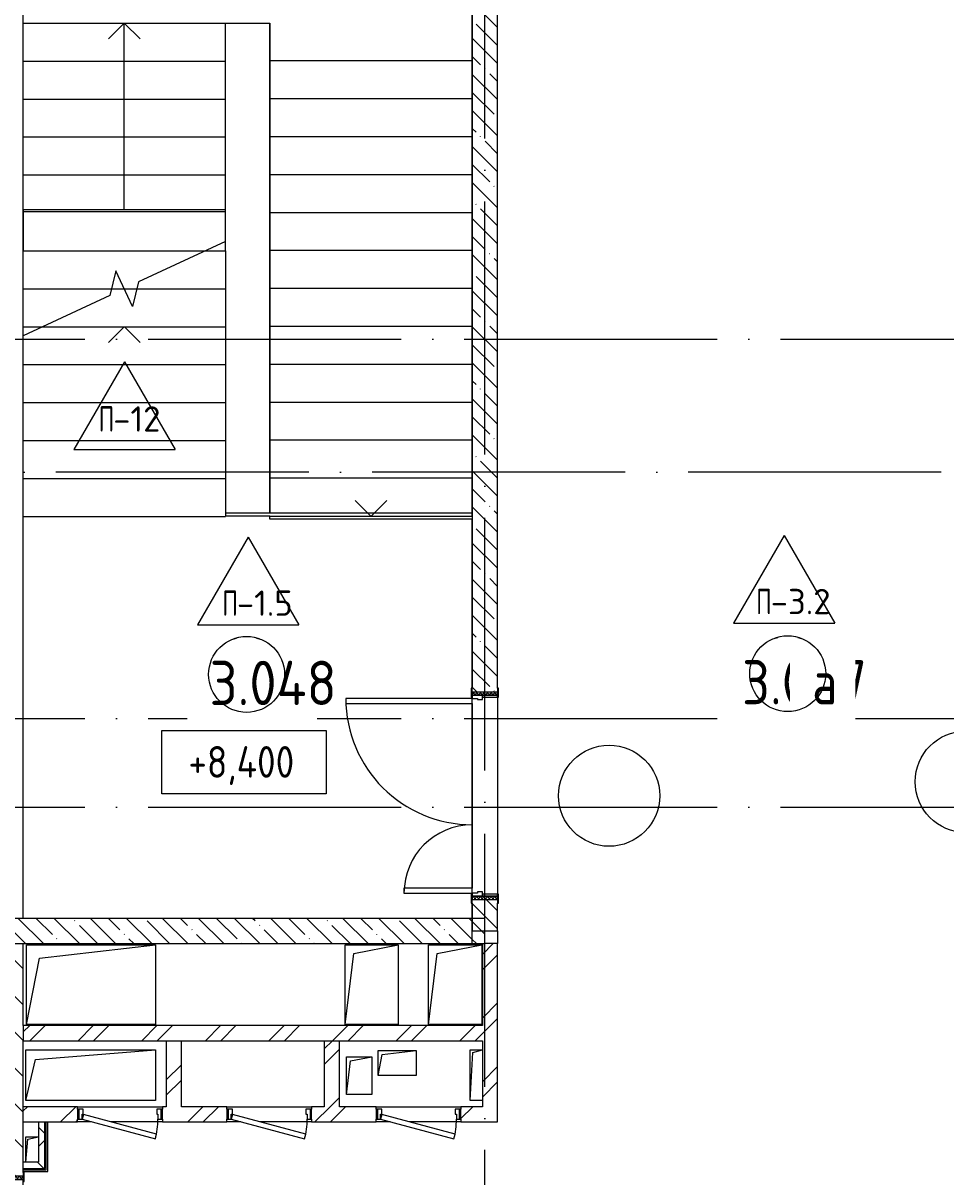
# Model space of a CAD drawing. Header units: millimetres. Extents: x -68946 to 288321, y -402657 to 324925.
# Drawn here: x 164752 to 172047, y -210506 to -201380 of the extents above; entities that cross this region are included whole.
import ezdxf

# ---------------------------------------------------------------- set-up
doc = ezdxf.new("R2010")
doc.units = ezdxf.units.MM
doc.linetypes.add('ADSK_Линия сетки', pattern=[2500, 2000, -250, 0, -250])
for name, color, linetype, lineweight in [('A-____-NOTE-TEXT', 250, 'Continuous', 9), ('A-AREA-____-IDEN', 250, 'Continuous', 9), ('A-DETL-GENF-OTLN', 250, 'Continuous', 5), ('A-DOOR-____-IDEN', 31, 'Continuous', 9), ('A-DOOR-____-MCUT', 250, 'Continuous', 5), ('A-DOOR-____-OTLN', 250, 'Continuous', 5), ('A-DOOR-FRAM-MCUT', 31, 'Continuous', 5), ('A-DOOR-FRAM-OTLN', 31, 'Continuous', 5), ('A-FLOR-____-IDEN', 11, 'Continuous', 9), ('A-FLOR-____-OTLN', 192, 'Continuous', 9), ('A-GLAZ-____-OTLN', 250, 'Continuous', 5), ('A-ROOF-___-IDEN', 132, 'Continuous', 9), ('A-ROOF-____-MCUT', 132, 'Continuous', 9), ('A-ROOF-____-OTLN', 132, 'Continuous', 5), ('A-ROOF-FNSH-MCUT', 132, 'Continuous', 9), ('A-WALL-____-MCUT', 250, 'Continuous', 13), ('A-WALL-____-PATT', 250, 'Continuous', 13), ('A-WALL-FNSH-MCUT', 250, 'Continuous', 13), ('G-____-____-DIMS', 250, 'Continuous', 9), ('I-WALL-____-OTLN', 250, 'Continuous', 9), ('S-GRID-____-OTLN', 250, 'Continuous', 9), ('S-STRS-____-MBND', 250, 'Continuous', 5), ('S-STRS-____-OTLN', 250, 'Continuous', 5)]:
    doc.layers.add(name, color=color, linetype=linetype, lineweight=lineweight)
doc.styles.add('GOST Common_1', font='', dxfattribs={"width": 0.9, "height": 250})
doc.styles.add('ISOCPEUR_1', font='isocpeur.ttf', dxfattribs={"width": 0.9, "height": 250})
doc.styles.add('ISOCPEUR_2', font='isocpeur.ttf', dxfattribs={"height": 160})
doc.styles.get('GOST Common_1').set_extended_font_data('GOST Common')
pattern_1 = [(45, (28052.9, -258555.93), (-251.4472, 251.4472), []), (45, (28052.9, -258174.93), (-251.4472, 251.4472), [])]
pattern_2 = [(135, (28052.9, -258555.93), (-142.5612, -142.5612), []), (135, (28195.47, -258555.93), (-142.5612, -142.5612), [252.016, -50.403, 3.353, -47.05])]
pattern_3 = [(45, (28052.9, -258555.93), (-141.42136, 141.42136), []), (135, (28052.9, -258555.93), (-141.42136, -141.42136), [])]

# ---------------------------------------------------------------- blocks, each defined once
blk = doc.blocks.new('Дверь_СКБ_2Ст_Внутренняя1 - Н_ВВ-10_2_2200x2600h_Фрамуга сверху 2 EIW 15-42979487-АР1_Маркировочный план 3 этажа секция 2_3')
at = {"layer": 'A-DOOR-____-OTLN'}
h = blk.add_hatch(dxfattribs=at)
h.set_pattern_fill('FP_12', color=256, style=0, pattern_type=2)
h.set_pattern_definition([(135, (1201.41, 164.685), (-14.1421, -14.1421), []), (225, (1201.41, 164.685), (14.1421, -14.1421), [])])
h.paths.add_polyline_path([(1112.5, -100), (1112.5, 100), (1087.5, 100), (1087.5, -100)])
at = {"layer": 'A-DOOR-FRAM-OTLN'}
h = blk.add_hatch(dxfattribs=at)
h.set_pattern_fill('FP_13', color=256, style=0, pattern_type=2)
h.set_pattern_definition([(45, (-921.384, 164.685), (-14.1421, 14.1421), []), (135, (-921.384, 164.685), (-14.1421, -14.1421), [])])
h.paths.add_polyline_path([(-1062.5, 93.9), (-1062.5, 100), (-1087.5, 100), (-1087.5, -100), (-1062.5, -100), (-1062.5, 60)])
at = {"layer": 'A-DOOR-____-MCUT'}
for p, q in [((-937.5, 1050), (-937.5, 100)), ((-897.5, 1050), (-937.5, 1050)), ((-897.5, 100), (-897.5, 1050)), ((962.5, 1050), (922.5, 1050)), ((922.5, 1050), (922.5, 100)), ((962.5, 100), (962.5, 1050)), ((-937.5, 100), (-897.5, 100)), ((922.5, 100), (962.5, 100))]:
    blk.add_line(p, q, dxfattribs=at)
at = {"layer": 'A-DOOR-____-OTLN'}
for centre, start, end in [((-937.5, 100), 0, 90), ((962.5, 100), 90, 180)]:
    blk.add_arc(centre, 950, start, end, dxfattribs=at)
at = {"layer": 'A-DOOR-FRAM-MCUT'}
for p, q in [((-1047.5, 108), (-1117.5, 108)), ((-1117.5, 108), (-1117.5, 100)), ((-1117.5, 100), (-1047.5, 100)), ((-1062.5, 100), (-1087.5, 100)), ((-1087.5, 100), (-1087.5, -100)), ((-937.5, 100), (-1062.5, 100)), ((-1062.5, 100), (-1062.5, 20)), ((-1062.5, -100), (-1062.5, 100)), ((-1047.5, 100), (-1062.5, 100)), ((-1062.5, 100), (-1062.5, 99)), ((-1062.5, 99), (-1047.5, 99)), ((-1047.5, 100), (-1047.5, 108)), ((-1047.5, 99), (-1047.5, 100)), ((-937.5, 60), (-937.5, 100)), ((962.5, 100), (962.5, 60)), ((1087.5, 100), (962.5, 100)), ((1142.5, 108), (1072.5, 108)), ((1072.5, 108), (1072.5, 100)), ((1087.5, 100), (1072.5, 100)), ((1072.5, 100), (1072.5, 99)), ((1072.5, 100), (1142.5, 100)), ((1072.5, 99), (1087.5, 99)), ((1087.5, 20), (1087.5, 100)), ((1112.5, 100), (1087.5, 100)), ((1087.5, 100), (1087.5, -100)), ((1087.5, 99), (1087.5, 100)), ((1112.5, -100), (1112.5, 100)), ((1142.5, 100), (1142.5, 108)), ((-1062.5, 20), (-927.5, 20)), ((-1047.5, 20), (-1062.5, 20)), ((-1062.5, 20), (-1062.5, -100)), ((-1047.5, -100), (-1047.5, 20)), ((-927.5, 60), (-937.5, 60)), ((-927.5, 20), (-927.5, 60)), ((962.5, 60), (952.5, 60)), ((952.5, 60), (952.5, 20)), ((952.5, 20), (1087.5, 20)), ((1087.5, 20), (1072.5, 20)), ((1072.5, 20), (1072.5, -100)), ((1087.5, -100), (1087.5, 20)), ((-1047.5, -100), (-1117.5, -100)), ((-1117.5, -100), (-1117.5, -108)), ((-1117.5, -108), (-1047.5, -108)), ((-1087.5, -100), (-1062.5, -100)), ((-1062.5, -100), (-1047.5, -100)), ((-1047.5, -108), (-1047.5, -100)), ((1072.5, -100), (1087.5, -100)), ((1142.5, -100), (1072.5, -100)), ((1072.5, -100), (1072.5, -108)), ((1072.5, -108), (1142.5, -108)), ((1087.5, -100), (1112.5, -100)), ((1142.5, -108), (1142.5, -100))]:
    blk.add_line(p, q, dxfattribs=at)
blk = doc.blocks.new('Дверь_СКБ_2Ст_Внутренняя1 - Н_Д-1_1п_1640x2100h_ЛК-42683442-АР1_Маркировочный план 3 этажа секция 2_3')
at = {"layer": 'A-DOOR-____-OTLN'}
h = blk.add_hatch(dxfattribs=at)
h.set_pattern_fill('FP_46', color=256, style=0, pattern_type=2)
h.set_pattern_definition([(135, (1481.41, 164.685), (-14.14214, -14.14214), []), (225, (1481.41, 164.685), (14.14214, -14.14214), [])])
h.paths.add_polyline_path([(807.5, -99.5), (807.5, -100), (832.5, -99.5), (832.5, 100), (807.5, 100), (807.5, -55.2)])
at = {"layer": 'A-DOOR-FRAM-OTLN'}
h = blk.add_hatch(dxfattribs=at)
h.set_pattern_fill('FP_47', color=256, style=0, pattern_type=2)
h.set_pattern_definition([(45, (-641.384, 164.685), (-14.1421, 14.1421), []), (135, (-641.384, 164.685), (-14.1421, -14.1421), [])])
h.paths.add_polyline_path([(-807.5, -99.5), (-807.5, -100), (-782.5, -99.5), (-782.5, 100), (-807.5, 100), (-807.5, -91.6)])
at = {"layer": 'A-DOOR-____-MCUT'}
for p, q in [((782.5, 1100), (742.5, 1100)), ((742.5, 1100), (742.5, 100)), ((782.5, 100), (782.5, 1100)), ((-757.5, 640), (-757.5, 100)), ((-717.5, 640), (-757.5, 640)), ((-717.5, 100), (-717.5, 640)), ((-757.5, 100), (-717.5, 100)), ((742.5, 100), (782.5, 100))]:
    blk.add_line(p, q, dxfattribs=at)
at = {"layer": 'A-DOOR-____-OTLN'}
for centre, radius, start, end in [((782.5, 100), 1000, 90, 180), ((-757.5, 100), 540, 0, 90)]:
    blk.add_arc(centre, radius, start, end, dxfattribs=at)
at = {"layer": 'A-DOOR-FRAM-MCUT'}
for p, q in [((-767.5, 108), (-837.5, 108)), ((-837.5, 108), (-837.5, 100)), ((-837.5, 100), (-767.5, 100)), ((-782.5, 100), (-807.5, 100)), ((-807.5, 100), (-807.5, -100)), ((-757.5, 100), (-782.5, 100)), ((-782.5, 100), (-782.5, 20)), ((-782.5, -100), (-782.5, 100)), ((-767.5, 100), (-782.5, 100)), ((-782.5, 100), (-782.5, 99)), ((-782.5, 99), (-767.5, 99)), ((-767.5, 100), (-767.5, 108)), ((-767.5, 99), (-767.5, 100)), ((-757.5, 60), (-757.5, 100)), ((782.5, 100), (782.5, 60)), ((807.5, 100), (782.5, 100)), ((862.5, 108), (792.5, 108)), ((792.5, 108), (792.5, 100)), ((807.5, 100), (792.5, 100)), ((792.5, 100), (792.5, 99)), ((792.5, 100), (862.5, 100)), ((792.5, 99), (807.5, 99)), ((807.5, 20), (807.5, 100)), ((832.5, 100), (807.5, 100)), ((807.5, 100), (807.5, -100)), ((807.5, 99), (807.5, 100)), ((832.5, -100), (832.5, 100)), ((862.5, 100), (862.5, 108)), ((-782.5, 20), (-747.5, 20)), ((-767.5, 20), (-782.5, 20)), ((-782.5, 20), (-782.5, -100)), ((-767.5, -100), (-767.5, 20)), ((-747.5, 60), (-757.5, 60)), ((-747.5, 20), (-747.5, 60)), ((782.5, 60), (772.5, 60)), ((772.5, 60), (772.5, 20)), ((772.5, 20), (807.5, 20)), ((807.5, 20), (792.5, 20)), ((792.5, 20), (792.5, -100)), ((807.5, -100), (807.5, 20)), ((-767.5, -100), (-837.5, -100)), ((-837.5, -100), (-837.5, -108)), ((-837.5, -108), (-767.5, -108)), ((-807.5, -100), (-782.5, -100)), ((-782.5, -100), (-767.5, -100)), ((-767.5, -108), (-767.5, -100)), ((792.5, -100), (807.5, -100)), ((862.5, -100), (792.5, -100)), ((792.5, -100), (792.5, -108)), ((792.5, -108), (862.5, -108)), ((807.5, -100), (832.5, -100)), ((862.5, -108), (862.5, -100))]:
    blk.add_line(p, q, dxfattribs=at)
blk = doc.blocks.new('_Wn_-As_OpeningMEP_floor__Rectangular - _Wn_-As_OpeningMEP_floor__Rectangular-37767857-АР1_Маркировочный план 3 этажа секция 2_3')
at = {"layer": 'A-DETL-GENF-OTLN', "lineweight": 5}
for p, q in [((-406.1, 261.1), (510, 365)), ((-510, -265), (-406.1, 261.1))]:
    blk.add_line(p, q, dxfattribs=at)
blk = doc.blocks.new('_Wn_-As_OpeningMEP_floor__Rectangular - _Wn_-As_OpeningMEP_floor__Rectangular-37768060-АР1_Маркировочный план 3 этажа секция 2_3')
at = {"layer": 'A-DETL-GENF-OTLN', "lineweight": 5}
for p, q in [((-210, -265), (-142.7, 297.7)), ((-142.7, 297.7), (210, 365))]:
    blk.add_line(p, q, dxfattribs=at)
blk = doc.blocks.new('Дверь_СКБ_1Ст_Внутренняя1 - Н_Д-7л_670x1875h_Технический шкаф ЭОМ и СС-42409413-АР1_Маркировочный план 3 этажа секция 2_3')
at = {"layer": 'A-DOOR-____-OTLN'}
h = blk.add_hatch(dxfattribs=at)
h.set_pattern_fill('FP_142', color=256, style=0, pattern_type=2)
h.set_pattern_definition([(135, (1951.41, 124.685), (-14.14214, -14.14214), []), (225, (1951.41, 124.685), (14.14214, -14.14214), [])])
h.paths.add_polyline_path([(337.5, 40), (337.5, -40), (347.5, -40), (347.5, 40)])
at = {"layer": 'A-DOOR-FRAM-OTLN'}
h = blk.add_hatch(dxfattribs=at)
h.set_pattern_fill('FP_143', color=256, style=0, pattern_type=2)
h.set_pattern_definition([(45, (-171.384, 124.685), (-14.1421, 14.1421), []), (135, (-171.384, 124.685), (-14.1421, -14.1421), [])])
h.paths.add_polyline_path([(-312.5, 40), (-322.5, 40), (-322.5, -40), (-312.5, -40), (-312.5, 8.9)])
at = {"layer": 'A-DOOR-____-MCUT'}
for p, q in [((-267.1, 195.3), (-277.4, 156.7)), ((312.5, 40), (-267.1, 195.3)), ((-277.4, 156.7), (302.1, 1.4)), ((302.1, 1.4), (312.5, 40))]:
    blk.add_line(p, q, dxfattribs=at)
at = {"layer": 'A-DOOR-____-OTLN'}
blk.add_arc((312.5, 40), 600, 165, 180, dxfattribs=at)
at = {"layer": 'A-DOOR-FRAM-MCUT'}
for p, q in [((-312.5, 40), (-322.5, 40)), ((-322.5, 40), (-322.5, -40)), ((-287.5, 40), (-312.5, 40)), ((-312.5, 40), (-312.5, -40)), ((-312.5, -40), (-312.5, 40)), ((-287.5, 0), (-287.5, 40)), ((-277.5, 0), (-287.5, 0)), ((-277.5, -40), (-277.5, 0)), ((312.5, 0), (302.5, 0)), ((302.5, 0), (302.5, -40)), ((312.5, 40), (312.5, 0)), ((337.5, 40), (312.5, 40)), ((337.5, -40), (337.5, 40)), ((347.5, 40), (337.5, 40)), ((337.5, 40), (337.5, -40)), ((347.5, -40), (347.5, 40)), ((-322.5, -40), (-312.5, -40)), ((-312.5, -40), (-277.5, -40)), ((302.5, -40), (337.5, -40)), ((337.5, -40), (347.5, -40))]:
    blk.add_line(p, q, dxfattribs=at)
blk = doc.blocks.new('_Wn_-As_OpeningMEP_floor__Rectangular - _Wn_-As_OpeningMEP_floor__Rectangular-39843127-АР1_Маркировочный план 3 этажа секция 2_3')
at = {"layer": 'A-DETL-GENF-OTLN', "lineweight": 5}
for p, q in [((-436.5, 174), (512.5, 250)), ((-512.5, -150), (-436.5, 174))]:
    blk.add_line(p, q, dxfattribs=at)
blk = doc.blocks.new('_Wn_-As_OpeningMEP_floor__Rectangular - _Wn_-As_OpeningMEP_floor__Rectangular-39657353-АР1_Маркировочный план 3 этажа секция 2_3')
at = {"layer": 'A-DETL-GENF-OTLN', "lineweight": 5}
for p, q in [((-67.9, 167.9), (100, 200)), ((-100, -100), (-67.9, 167.9))]:
    blk.add_line(p, q, dxfattribs=at)
blk = doc.blocks.new('_Wn_-As_OpeningMEP_floor__Rectangular - _Wn_-As_OpeningMEP_floor__Rectangular-39657315-АР1_Маркировочный план 3 этажа секция 2_3')
at = {"layer": 'A-DETL-GENF-OTLN', "lineweight": 5}
for p, q in [((-150, -50), (-117.9, 117.9)), ((-117.9, 117.9), (150, 150))]:
    blk.add_line(p, q, dxfattribs=at)
blk = doc.blocks.new('_Wn_-As_OpeningMEP_floor__Rectangular - _Wn_-As_OpeningMEP_floor__Rectangular-39798096-АР1_Маркировочный план 3 этажа секция 2_3')
at = {"layer": 'A-DETL-GENF-OTLN', "lineweight": 5}
for p, q in [((-50, -150), (-29.1, 229.1)), ((-29.1, 229.1), (47.5, 249.3))]:
    blk.add_line(p, q, dxfattribs=at)
blk = doc.blocks.new('_Wn_-As_OpeningMEP_floor__Rectangular - _Wn_-As_OpeningMEP_floor__Rectangular-34851889-АР1_Маркировочный план 3 этажа секция 2_3')
at = {"layer": 'A-DETL-GENF-OTLN', "lineweight": 5}
for p, q in [((-50, -50), (-32.3, 132.3)), ((-32.3, 132.3), (50, 150))]:
    blk.add_line(p, q, dxfattribs=at)
blk = doc.blocks.new('AAR_СКБ_Марка_Помещения_мал - Номер-28977439-АР1_Маркировочный план 3 этажа секция 2_3')
at = {"layer": 'A-AREA-____-IDEN'}
blk.add_circle((-0.028, 0), 3, dxfattribs=at)
blk = doc.blocks.new('AAR_СКБ_Марка_Перекрытия - Марка пола-17325028-АР1_Маркировочный план 3 этажа секция 2_3')
at = {"layer": 'A-FLOR-____-IDEN'}
for p, q in [((0, 6.932), (-4.002, 0)), ((0, 6.932), (4.002, 0)), ((-4.002, 0), (4.002, 0))]:
    blk.add_line(p, q, dxfattribs=at)
blk = doc.blocks.new('Высотные отметки - Рамка-32693647-АР1_Маркировочный план 3 этажа секция 2_3')
at = {"layer": 'A-____-NOTE-TEXT'}
for p, q in [((-6.5, 0), (-6.5, 5)), ((-6.5, 5), (6.5, 5)), ((6.5, 5), (6.5, 0)), ((6.5, 0), (-6.5, 0))]:
    blk.add_line(p, q, dxfattribs=at)
blk = doc.blocks.new('ADSK_Марка_отделка-ступеней - Типоразмер_ADSK_Марка-39154903-АР1_Маркировочный план 3 этажа секция 2_3')
at = {"layer": 'A-ROOF-___-IDEN'}
for p, q in [((0, 6.225), (-4.002, -0.707)), ((0, 6.225), (4.002, -0.707)), ((-4.002, -0.707), (4.002, -0.707))]:
    blk.add_line(p, q, dxfattribs=at)
blk = doc.blocks.new('ADSK_Марка_Дверь - Типоразмер_ADSK_Марка-30565456-АР1_Маркировочный план 3 этажа секция 2_3')
at = {"layer": 'A-DOOR-____-IDEN'}
blk.add_circle((0, 0), 4, dxfattribs=at)

msp = doc.modelspace()

# ---------------------------------------------------------------- hatches: boundary and pattern name
at = {"layer": 'A-WALL-____-PATT', "lineweight": 15}
h = msp.add_hatch(dxfattribs=at)
h.set_pattern_fill('FP_19', color=256, style=0, pattern_type=2)
h.set_pattern_definition(pattern_2)
h.paths.add_polyline_path([(168500.129, -208560.928), (168502.9057, -208560.928), (168502.3838, -208310.928), (168302.9057, -208310.928), (168302.9057, -208460.928), (168402.9057, -208460.928), (168402.9057, -208560.928)])
h.paths.add_polyline_path([(168502.9057, -206670.928), (168502.3838, -199580.9286), (168302.9057, -199580.9286), (168302.9057, -206670.928), (168502.3838, -206670.928)])
h = msp.add_hatch(dxfattribs=at)
h.set_pattern_fill('FP_19', color=256, style=0, pattern_type=2)
h.set_pattern_definition(pattern_2)
h.paths.add_polyline_path([(167431.4897, -208660.928), (168302.3838, -208660.928), (168302.3838, -208460.928), (164551.4057, -208460.928), (164551.4057, -208660.928), (167300.8496, -208660.928)])
h = msp.add_hatch(dxfattribs=at)
h.set_pattern_fill('FP_19', color=256, style=0, pattern_type=2)
h.set_pattern_definition(pattern_2)
h.paths.add_polyline_path([(168402.9057, -208660.928), (168402.9057, -208460.928), (168302.3838, -208460.928), (168302.9057, -208660.928), (168390.1571, -208660.928)])
h = msp.add_hatch(dxfattribs=at)
h.set_pattern_fill('FP_1', color=256, style=0, pattern_type=2)
h.set_pattern_definition([(135, (28052.9, -258555.93), (-141.42136, -141.42136), [])])
h.paths.add_polyline_path([(164728.2838, -213230.9602), (164752.9057, -213230.9602), (164752.9057, -212700.9292), (164552.9057, -212700.9292), (164552.9057, -213230.9602), (164632.9057, -213230.9602)])
h.paths.add_polyline_path([(164552.9057, -210500.9292), (164752.9057, -210500.9292), (164751.9057, -208660.928), (164552.9057, -208660.928), (164552.9057, -210470.9292)])
h = msp.add_hatch(dxfattribs=at)
h.set_pattern_fill('FP_2', color=256, style=0, pattern_type=2)
h.set_pattern_definition(pattern_1)
h.paths.add_polyline_path([(168382.9057, -209950.428), (168502.9057, -209950.428), (168502.3838, -208660.928), (168382.9057, -208660.928), (168382.9057, -209904.3779)])
h = msp.add_hatch(dxfattribs=at)
h.set_pattern_fill('FP_2', color=256, style=0, pattern_type=2)
h.set_pattern_definition(pattern_1)
h.paths.add_polyline_path([(164872.8838, -209428.4292), (168382.9057, -209428.4292), (168382.9057, -209308.4292), (164752.9057, -209308.4292), (164752.9057, -209428.4292), (164777.9067, -209428.4292)])
h = msp.add_hatch(dxfattribs=at)
h.set_pattern_fill('FP_2', color=256, style=0, pattern_type=2)
h.set_pattern_definition(pattern_1)
h.paths.add_polyline_path([(165882.9057, -209950.428), (166002.9057, -209950.428), (166002.9057, -209428.4292), (165882.9057, -209428.4292), (165882.9057, -209898.3479)])
h = msp.add_hatch(dxfattribs=at)
h.set_pattern_fill('FP_2', color=256, style=0, pattern_type=2)
h.set_pattern_definition(pattern_1)
h.paths.add_polyline_path([(167132.9057, -209950.428), (167252.9057, -209950.428), (167252.9057, -209428.4292), (167132.9057, -209428.4292), (167132.9057, -209860.4065)])
h = msp.add_hatch(dxfattribs=at)
h.set_pattern_fill('FP_2', color=256, style=0, pattern_type=2)
h.set_pattern_definition(pattern_1)
h.paths.add_polyline_path([(168502.9057, -210070.428), (168502.9057, -209950.428), (168212.9057, -209950.428), (168212.9057, -210070.428), (168381.5934, -210070.428)])
h.paths.add_polyline_path([(166362.9057, -210070.428), (166362.9057, -209950.428), (165852.9057, -209950.428), (165852.9057, -210070.428), (166079.8867, -210070.428)])
h.paths.add_polyline_path([(167032.9057, -210070.428), (167542.9057, -210070.428), (167542.9057, -209950.428), (167032.9057, -209950.428), (167032.9057, -210050.428)])
h.paths.add_polyline_path([(164947.8838, -210070.428), (165182.9057, -210070.428), (165182.9057, -209950.428), (164752.9057, -209950.428), (164752.9057, -210070.428), (164872.8838, -210070.428)])
h = msp.add_hatch(dxfattribs=at)
h.set_pattern_fill('FP_52', color=256, style=0, pattern_type=2)
h.set_pattern_definition(pattern_3)
h.paths.add_polyline_path([(164872.8838, -210388.4286), (164922.8838, -210388.4286), (164922.8838, -210070.428), (164872.8838, -210070.428), (164872.8838, -210271.4832)])
h = msp.add_hatch(dxfattribs=at)
h.set_pattern_fill('FP_52', color=256, style=0, pattern_type=2)
h.set_pattern_definition(pattern_3)
h.paths.add_polyline_path([(164752.9057, -210438.4286), (164922.8838, -210438.4286), (164922.8838, -210388.4286), (164752.9057, -210388.4286), (164752.9057, -210405.4332)])

# ---------------------------------------------------------------- linework, layer by layer
at = {"layer": 'A-FLOR-____-OTLN', "lineweight": 5}
for p, q in [((168302.3838, -205255.9292), (166352.9057, -205255.9292)), ((166702.3838, -205280.9292), (166352.9057, -205280.9292)), ((168301.8838, -206710.928), (168301.8838, -206720.928)), ((168301.8838, -206760.928), (168301.8838, -208220.928)), ((168302.9057, -208220.928), (168302.9057, -206760.928)), ((168301.8838, -208260.928), (168301.8838, -208270.928)), ((168502.9057, -208560.928), (168502.9057, -208660.928)), ((164777.9067, -209300.9286), (164777.9067, -208670.928)), ((164777.9067, -208670.928), (165797.9067, -208670.928)), ((165797.9067, -208670.928), (165797.9067, -209300.9286)), ((167297.9066, -209300.9292), (167297.9066, -208670.9286)), ((167297.9066, -208670.9286), (167717.9066, -208670.9286)), ((167717.9066, -208670.9286), (167717.9066, -209300.9292)), ((167957.8837, -209300.9292), (167957.8837, -208670.9286)), ((167957.8837, -208670.9286), (168377.8837, -208670.9286)), ((168377.8837, -208670.9286), (168377.8837, -209300.9292)), ((165797.9067, -209300.9286), (164777.9067, -209300.9286)), ((167717.9066, -209300.9292), (167297.9066, -209300.9292)), ((168377.8837, -209300.9292), (167957.8837, -209300.9292)), ((164772.8837, -209900.9286), (164772.8837, -209500.9286)), ((164772.8837, -209500.9286), (165797.8837, -209500.9286)), ((165797.8837, -209500.9286), (165797.8837, -209900.9286)), ((167557.9062, -209705.0954), (167557.9062, -209505.0954)), ((167557.9062, -209505.0954), (167857.9062, -209505.0954)), ((167857.9062, -209505.0954), (167857.9062, -209705.0954)), ((168285.4057, -209900.9286), (168285.4057, -209500.9286)), ((168285.4057, -209500.9286), (168382.9057, -209500.9286)), ((167307.8838, -209855.0954), (167307.8838, -209555.0954)), ((167307.8838, -209555.0954), (167507.8838, -209555.0954)), ((167507.8838, -209555.0954), (167507.8838, -209855.0954)), ((167857.9062, -209705.0954), (167557.9062, -209705.0954)), ((167507.8838, -209855.0954), (167307.8838, -209855.0954)), ((165797.8837, -209900.9286), (164772.8837, -209900.9286)), ((168382.9057, -209900.9286), (168285.4057, -209900.9286)), ((165292.5467, -210070.428), (165292.5467, -210070.428)), ((166472.5467, -210070.428), (166472.5467, -210070.428)), ((164772.8838, -210388.4286), (164772.8838, -210188.4286)), ((164772.8838, -210188.4286), (164872.8838, -210188.4286))]:
    msp.add_line(p, q, dxfattribs=at)
at = {"layer": 'A-ROOF-____-MCUT', "color": 7, "lineweight": 13}
for p, q in [((166352.9057, -202856.9292), (164752.9057, -202856.9292)), ((164752.9057, -202856.9292), (164752.9057, -202872.9292)), ((166352.9057, -202872.9292), (166352.9057, -202856.9292)), ((166352.9057, -202872.9292), (164752.9057, -202872.9292))]:
    msp.add_line(p, q, dxfattribs=at)
at = {"layer": 'A-ROOF-____-OTLN'}
for p, q in [((166702.3838, -203179.9292), (166702.3838, -201379.9292)), ((168302.3838, -201679.9292), (166702.3838, -201679.9292)), ((168302.3838, -201979.9292), (166702.3838, -201979.9292)), ((168302.3838, -202279.9292), (166702.3838, -202279.9292)), ((168302.3838, -202579.9292), (166702.3838, -202579.9292)), ((168302.3838, -202879.9292), (166702.3838, -202879.9292)), ((164752.9057, -205281.9292), (164752.9057, -203181.9292)), ((166352.9057, -203181.9292), (166352.9057, -205281.9292)), ((166702.3838, -205255.9292), (166702.3838, -203179.9292)), ((168302.3838, -203179.9292), (166702.3838, -203179.9292)), ((164752.9057, -203481.9292), (166352.9057, -203481.9292)), ((168302.3838, -203479.9292), (166702.3838, -203479.9292)), ((164752.9057, -203781.9292), (166352.9057, -203781.9292)), ((168302.3838, -203779.9292), (166702.3838, -203779.9292)), ((164752.9057, -204081.9292), (166352.9057, -204081.9292)), ((168302.3838, -204079.9292), (166702.3838, -204079.9292)), ((164752.9057, -204381.9292), (166352.9057, -204381.9292)), ((168302.3838, -204379.9292), (166702.3838, -204379.9292)), ((164752.9057, -204681.9292), (166352.9057, -204681.9292)), ((168302.3838, -204679.9292), (166702.3838, -204679.9292)), ((164752.9057, -204981.9292), (166352.9057, -204981.9292)), ((168302.3838, -204979.9292), (166702.3838, -204979.9292)), ((164752.9057, -205281.9292), (166352.9057, -205281.9292)), ((166702.3838, -205304.9292), (166702.3838, -205279.9292)), ((166702.3838, -205279.9292), (168302.3838, -205279.9292)), ((168302.3838, -205304.9292), (166702.3838, -205304.9292)), ((168302.3838, -205279.9292), (168302.3838, -205304.9292))]:
    msp.add_line(p, q, dxfattribs=at)
at = {"layer": 'A-ROOF-FNSH-MCUT', "color": 10, "lineweight": 5}
for p, q in [((164752.9057, -202872.9292), (164752.9057, -203181.9292)), ((166352.9057, -203181.9292), (166352.9057, -202872.9292)), ((164752.9057, -203181.9292), (166352.9057, -203181.9292))]:
    msp.add_line(p, q, dxfattribs=at)
at = {"layer": 'A-WALL-____-MCUT', "color": 250, "lineweight": 15}
for p, q in [((168502.9057, -206640.928), (168502.9057, -199580.9286)), ((164751.9057, -208460.928), (164751.9057, -199780.9286)), ((168302.9057, -199780.9286), (168302.9057, -206640.928)), ((168302.9057, -208340.928), (168302.9057, -208560.928)), ((168502.9057, -208560.928), (168502.9057, -208340.928)), ((168302.3838, -208460.928), (164551.4057, -208460.928)), ((168402.9057, -208460.928), (164751.9057, -208460.928)), ((168302.3838, -208660.928), (168302.3838, -208460.928)), ((168402.9057, -208660.928), (168402.9057, -208460.928)), ((168302.9057, -208560.928), (168502.9057, -208560.928)), ((164551.4057, -208660.928), (168302.3838, -208660.928)), ((164551.9057, -208660.928), (168402.9057, -208660.928))]:
    msp.add_line(p, q, dxfattribs=at)
at = {"layer": 'A-WALL-____-MCUT', "color": 7, "lineweight": 15}
for p, q in [((164752.9057, -209308.4292), (164752.9057, -208660.928)), ((168382.9057, -208660.928), (168382.9057, -209308.4292)), ((168502.9057, -208660.928), (168402.9057, -208660.928)), ((168502.9057, -210070.428), (168502.9057, -208660.928)), ((168382.9057, -209308.4292), (164752.9057, -209308.4292)), ((164752.9057, -210470.9292), (164752.9057, -209428.4292)), ((164752.9057, -209428.4292), (168382.9057, -209428.4292)), ((165882.9057, -209428.4292), (165882.9057, -209950.428)), ((166002.9057, -209950.428), (166002.9057, -209428.4292)), ((167132.9057, -209428.4292), (167132.9057, -209950.428)), ((167252.9057, -209950.428), (167252.9057, -209428.4292)), ((168382.9057, -209428.4292), (168382.9057, -209950.428)), ((165182.9057, -209950.428), (164752.9057, -209950.428)), ((165182.9057, -209970.428), (165182.9057, -209950.428)), ((165882.9057, -209950.428), (165852.9057, -209950.428)), ((165852.9057, -209950.428), (165852.9057, -209970.428)), ((166362.9057, -209950.428), (166002.9057, -209950.428)), ((166362.9057, -209970.428), (166362.9057, -209950.428)), ((167132.9057, -209950.428), (167032.9057, -209950.428)), ((167032.9057, -209950.428), (167032.9057, -209970.428)), ((167542.9057, -209950.428), (167252.9057, -209950.428)), ((167542.9057, -209970.428), (167542.9057, -209950.428)), ((168382.9057, -209950.428), (168212.9057, -209950.428)), ((168212.9057, -209950.428), (168212.9057, -209970.428)), ((165182.9057, -210070.428), (165182.9057, -210050.428)), ((165852.9057, -210050.428), (165852.9057, -210070.428)), ((166362.9057, -210070.428), (166362.9057, -210050.428)), ((167032.9057, -210050.428), (167032.9057, -210070.428)), ((167542.9057, -210070.428), (167542.9057, -210050.428)), ((168212.9057, -210050.428), (168212.9057, -210070.428)), ((164752.9057, -210070.428), (165182.9057, -210070.428)), ((164872.8838, -210070.428), (164872.8838, -210388.4286)), ((164922.8838, -210438.4286), (164922.8838, -210070.428)), ((165852.9057, -210070.428), (166362.9057, -210070.428)), ((167032.9057, -210070.428), (167542.9057, -210070.428)), ((168212.9057, -210070.428), (168502.9057, -210070.428)), ((164872.8838, -210388.4286), (164752.9057, -210388.4286)), ((164752.9057, -210438.4286), (164922.8838, -210438.4286))]:
    msp.add_line(p, q, dxfattribs=at)
at = {"layer": 'A-WALL-____-MCUT', "lineweight": 15}
for p, q in [((164752.9057, -209308.4292), (164752.9057, -209428.4292)), ((164935.3838, -210450.9286), (164935.3838, -210070.428)), ((164752.9057, -210450.9286), (164935.3838, -210450.9286))]:
    msp.add_line(p, q, dxfattribs=at)
at = {"layer": 'A-WALL-FNSH-MCUT', "lineweight": 15}
for p, q in [((164947.8838, -210463.4286), (164947.8838, -210070.428)), ((164752.9057, -210463.4286), (164947.8838, -210463.4286))]:
    msp.add_line(p, q, dxfattribs=at)
at = {"layer": 'I-WALL-____-OTLN', "lineweight": 15}
for p, q in [((168302.3838, -205279.9292), (168302.3838, -199780.9286)), ((168302.3838, -206640.928), (168302.3838, -205304.9292)), ((168302.3838, -206720.928), (168302.3838, -206710.928)), ((168302.3838, -208220.928), (168302.3838, -206760.928)), ((168502.3838, -206710.928), (168502.3838, -208270.928)), ((168302.3838, -208270.928), (168302.3838, -208260.928)), ((168302.3838, -208460.928), (168302.3838, -208340.928)), ((168502.3838, -208560.928), (168502.3838, -208660.928)), ((165182.9057, -209950.428), (165852.9057, -209950.428)), ((166362.9057, -209950.428), (167032.9057, -209950.428)), ((167542.9057, -209950.428), (168212.9057, -209950.428)), ((165292.5467, -210070.428), (165182.9057, -210070.428)), ((165852.9057, -210070.428), (165447.0949, -210070.428)), ((166472.5467, -210070.428), (166362.9057, -210070.428)), ((167032.9057, -210070.428), (166627.0949, -210070.428)), ((167652.5467, -210070.428), (167542.9057, -210070.428)), ((168212.9057, -210070.428), (167807.0949, -210070.428))]:
    msp.add_line(p, q, dxfattribs=at)
at = {"layer": 'S-GRID-____-OTLN', "linetype": 'ADSK_Линия сетки'}
for p, q in [((168402.9057, -262294.7685), (168402.9057, -197353.9241)), ((93236.8325, -203880.9286), (184856.9445, -203880.9286)), ((184510.8783, -204930.9286), (127372.9057, -204930.9286)), ((93236.8325, -206880.9286), (181748.3453, -206880.9286)), ((93236.8325, -207580.9286), (184856.9445, -207580.9286))]:
    msp.add_line(p, q, dxfattribs=at)
at = {"layer": 'S-STRS-____-MBND'}
for p, q in [((166351.8837, -203107.8831), (165665.1722, -203428.1019)), ((165485.8496, -203339.3186), (165438.5953, -203533.7565)), ((165617.9178, -203622.5398), (165485.8496, -203339.3186)), ((165665.1722, -203428.1019), (165617.9178, -203622.5398)), ((165438.5953, -203533.7565), (164751.8838, -203853.9753))]:
    msp.add_line(p, q, dxfattribs=at)
at = {"layer": 'S-STRS-____-OTLN'}
for p, q in [((164751.9057, -201380.9292), (166351.9057, -201380.9292)), ((164751.9057, -201380.9292), (166351.9057, -201380.9292)), ((166351.9057, -201380.9292), (166701.8838, -201380.9292)), ((166351.9057, -201680.9292), (166351.9057, -201380.9292)), ((166701.8838, -201380.9292), (166701.8838, -201680.9292)), ((164751.9057, -201680.9292), (166351.9057, -201680.9292)), ((164751.9057, -201680.9292), (166351.9057, -201680.9292)), ((166351.9057, -201980.9292), (166351.9057, -201680.9292)), ((166701.8838, -201680.9292), (166701.8838, -201980.9292)), ((164751.9057, -201980.9292), (166351.9057, -201980.9292)), ((164751.9057, -201980.9292), (166351.9057, -201980.9292)), ((166351.9057, -202280.9292), (166351.9057, -201980.9292)), ((166701.8838, -201980.9292), (166701.8838, -202280.9292)), ((164751.9057, -202280.9292), (166351.9057, -202280.9292)), ((164751.9057, -202280.9292), (166351.9057, -202280.9292)), ((166351.9057, -202580.9292), (166351.9057, -202280.9292)), ((166701.8838, -202280.9292), (166701.8838, -202580.9292)), ((164751.9057, -202580.9292), (166351.9057, -202580.9292)), ((164751.9057, -202580.9292), (166351.9057, -202580.9292)), ((166351.9057, -202856.9292), (166351.9057, -202580.9292)), ((166701.8838, -202580.9292), (166701.8838, -202880.9292)), ((166701.8838, -202880.9292), (166701.8838, -203180.9292)), ((166351.8837, -203180.9292), (166351.8837, -203107.8831)), ((166195.2358, -203180.9292), (166351.8837, -203180.9292)), ((166195.2358, -203180.9292), (166351.8837, -203180.9292)), ((166701.8838, -203180.9292), (166701.8838, -203480.9292)), ((166701.8838, -203480.9292), (166701.8838, -203780.9292)), ((166701.8838, -203780.9292), (166701.8838, -204080.9292)), ((166701.8838, -204080.9292), (166701.8838, -204380.9292)), ((166701.8838, -204380.9292), (166701.8838, -204680.9292)), ((166701.8838, -204680.9292), (166701.8838, -204980.9292)), ((166701.8838, -204980.9292), (166701.8838, -205255.9292))]:
    msp.add_line(p, q, dxfattribs=at)
at = {"layer": 'S-STRS-____-OTLN', "lineweight": 9}
for p, q in [((165551.9057, -201380.9292), (165426.9057, -201505.9292)), ((165551.9057, -201680.9292), (165551.9057, -201380.9292)), ((165551.9057, -201380.9292), (165676.9057, -201505.9292)), ((165551.9057, -201980.9292), (165551.9057, -201680.9292)), ((165551.9057, -202280.9292), (165551.9057, -201980.9292)), ((165551.9057, -202580.9292), (165551.9057, -202280.9292)), ((165551.9057, -202856.9292), (165551.9057, -202580.9292)), ((165550.8837, -203781.9292), (165426.8837, -203905.9292)), ((165552.8837, -203781.9292), (165676.8837, -203905.9292)), ((167500.8838, -205279.9292), (167376.8838, -205155.9292)), ((167502.8838, -205279.9292), (167626.8838, -205155.9292))]:
    msp.add_line(p, q, dxfattribs=at)

# ---------------------------------------------------------------- block references
at = {"layer": 'A-DOOR-____-IDEN', "xscale": 99.99999999999993, "yscale": 99.99999999999993, "zscale": 99.99999999999993}
for p in [(172203.0929, -207380.8683), (169384.4997, -207490.928)]:
    msp.add_blockref('ADSK_Марка_Дверь - Типоразмер_ADSK_Марка-30565456-АР1_Маркировочный план 3 этажа секция 2_3', p, dxfattribs=at)
at = {"layer": 'A-DOOR-____-OTLN'}
for name, p, rotation in [('Дверь_СКБ_2Ст_Внутренняя1 - Н_Д-1_1п_1640x2100h_ЛК-42683442-АР1_Маркировочный план 3 этажа секция 2_3', (168402.9057, -207503.428), 90), ('Дверь_СКБ_1Ст_Внутренняя1 - Н_Д-7л_670x1875h_Технический шкаф ЭОМ и СС-42409413-АР1_Маркировочный план 3 этажа секция 2_3', (165530.4057, -210010.428), 180), ('Дверь_СКБ_1Ст_Внутренняя1 - Н_Д-7л_670x1875h_Технический шкаф ЭОМ и СС-42409413-АР1_Маркировочный план 3 этажа секция 2_3', (166710.4057, -210010.428), 180), ('Дверь_СКБ_1Ст_Внутренняя1 - Н_Д-7л_670x1875h_Технический шкаф ЭОМ и СС-42409413-АР1_Маркировочный план 3 этажа секция 2_3', (167890.4057, -210010.428), 180), ('Дверь_СКБ_2Ст_Внутренняя1 - Н_ВВ-10_2_2200x2600h_Фрамуга сверху 2 EIW 15-42979487-АР1_Маркировочный план 3 этажа секция 2_3', (164652.9057, -211588.4292), 270)]:
    msp.add_blockref(name, p, dxfattribs=dict(at, rotation=rotation))
at = {"layer": 'A-FLOR-____-IDEN', "xscale": 99.99999999999993, "yscale": 99.99999999999993, "zscale": 99.99999999999993}
for p in [(166531.7223, -206139.405), (170767.7299, -206126.905)]:
    msp.add_blockref('AAR_СКБ_Марка_Перекрытия - Марка пола-17325028-АР1_Маркировочный план 3 этажа секция 2_3', p, dxfattribs=at)
at = {"layer": 'A-GLAZ-____-OTLN'}
for name, p in [('_Wn_-As_OpeningMEP_floor__Rectangular - _Wn_-As_OpeningMEP_floor__Rectangular-37767857-АР1_Маркировочный план 3 этажа секция 2_3', (165287.9067, -209035.9283)), ('_Wn_-As_OpeningMEP_floor__Rectangular - _Wn_-As_OpeningMEP_floor__Rectangular-37768060-АР1_Маркировочный план 3 этажа секция 2_3', (167507.9066, -209035.9289)), ('_Wn_-As_OpeningMEP_floor__Rectangular - _Wn_-As_OpeningMEP_floor__Rectangular-37768060-АР1_Маркировочный план 3 этажа секция 2_3', (168167.8837, -209035.9289)), ('_Wn_-As_OpeningMEP_floor__Rectangular - _Wn_-As_OpeningMEP_floor__Rectangular-39843127-АР1_Маркировочный план 3 этажа секция 2_3', (165285.3837, -209750.9286)), ('_Wn_-As_OpeningMEP_floor__Rectangular - _Wn_-As_OpeningMEP_floor__Rectangular-39657315-АР1_Маркировочный план 3 этажа секция 2_3', (167707.9062, -209655.0954)), ('_Wn_-As_OpeningMEP_floor__Rectangular - _Wn_-As_OpeningMEP_floor__Rectangular-39798096-АР1_Маркировочный план 3 этажа секция 2_3', (168335.4057, -209750.9286)), ('_Wn_-As_OpeningMEP_floor__Rectangular - _Wn_-As_OpeningMEP_floor__Rectangular-39657353-АР1_Маркировочный план 3 этажа секция 2_3', (167407.8838, -209755.0954)), ('_Wn_-As_OpeningMEP_floor__Rectangular - _Wn_-As_OpeningMEP_floor__Rectangular-34851889-АР1_Маркировочный план 3 этажа секция 2_3', (164822.8838, -210338.4286))]:
    msp.add_blockref(name, p, dxfattribs=at)
at = {"layer": 'A-ROOF-___-IDEN', "xscale": 99.99999999999993, "yscale": 99.99999999999993, "zscale": 99.99999999999993}
msp.add_blockref('ADSK_Марка_отделка-ступеней - Типоразмер_ADSK_Марка-39154903-АР1_Маркировочный план 3 этажа секция 2_3', (165552.9057, -204682.5707), dxfattribs=at)
at = {"layer": 'G-____-____-DIMS', "xscale": 99.99999999999993, "yscale": 99.99999999999993, "zscale": 99.99999999999993}
msp.add_blockref('Высотные отметки - Рамка-32693647-АР1_Маркировочный план 3 этажа секция 2_3', (166498.6535, -207475.2948), dxfattribs=at)

# ---------------------------------------------------------------- texts
at = {"layer": 'A-FLOR-____-IDEN', "char_height": 200, "attachment_point": 1, "style": 'ISOCPEUR_2'}
for s, insert, width in [('\\fISOCPEUR|b0|i0|c204|p34|;\\W.7;П', (166326.4874, -205868.0192), 140.295312), ('-1.5', (166442.2426, -205868.0192), 381.60325), ('\\fISOCPEUR|b0|i0|c204|p34|;\\W.7;П', (170546.3949, -205855.5192), 140.295312), ('-3.2', (170662.1501, -205855.5192), 420.885937)]:
    msp.add_mtext(s, dxfattribs=dict(at, insert=insert, width=width))
at = {"layer": 'A-ROOF-___-IDEN', "char_height": 200, "attachment_point": 1, "style": 'ISOCPEUR_2'}
for s, insert, width in [('\\fISOCPEUR|b0|i0|c204|p34|;\\W.7;П', (165348.7249, -204411.4832), 140.295312), ('-12', (165464.4801, -204411.4832), 331.096937)]:
    msp.add_mtext(s, dxfattribs=dict(at, insert=insert, width=width))
at = {"layer": 'G-____-____-DIMS', "insert": (166058.6634, -207098.5877), "char_height": 250, "width": 1055.976244, "attachment_point": 1, "line_spacing_factor": 1.022761, "style": 'GOST Common_1'}
msp.add_mtext('+8,400', dxfattribs=at)

# ---------------------------------------------------------------- next in the draw order: texts
at = {"layer": 'A-AREA-____-IDEN', "char_height": 350, "width": 673.4175, "attachment_point": 1, "style": 'ISOCPEUR_1', "bg_fill": 3, "box_fill_scale": 1.5, "bg_fill_color": 256, "bg_fill_transparency": 0}
for s, insert in [('3.048', (166225.6417, -206424.1317)), ('3.047', (170434.5208, -206418.6317))]:
    msp.add_mtext(s, dxfattribs=dict(at, insert=insert))

# ---------------------------------------------------------------- next in the draw order: block references
at = {"layer": 'A-AREA-____-IDEN', "xscale": 99.99999999999993, "yscale": 99.99999999999993, "zscale": 99.99999999999993}
msp.add_blockref('AAR_СКБ_Марка_Помещения_мал - Номер-28977439-АР1_Маркировочный план 3 этажа секция 2_3', (166521.5421, -206531.6173), dxfattribs=at)

# ---------------------------------------------------------------- next in the draw order: texts
at = {"layer": 'A-AREA-____-IDEN', "insert": (170990.1458, -206418.6317), "char_height": 350, "width": 166.751, "attachment_point": 1, "style": 'ISOCPEUR_1', "bg_fill": 3, "box_fill_scale": 1.5, "bg_fill_color": 256, "bg_fill_transparency": 0}
msp.add_mtext('\\fISOCPEUR|b0|i0|c204|p34|;\\W.8;а', dxfattribs=at)

# ---------------------------------------------------------------- next in the draw order: block references
at = {"layer": 'A-AREA-____-IDEN', "xscale": 99.99999999999993, "yscale": 99.99999999999993, "zscale": 99.99999999999993}
msp.add_blockref('AAR_СКБ_Марка_Помещения_мал - Номер-28977439-АР1_Маркировочный план 3 этажа секция 2_3', (170799.2212, -206526.1173), dxfattribs=at)

doc.saveas('drawing.dxf')
